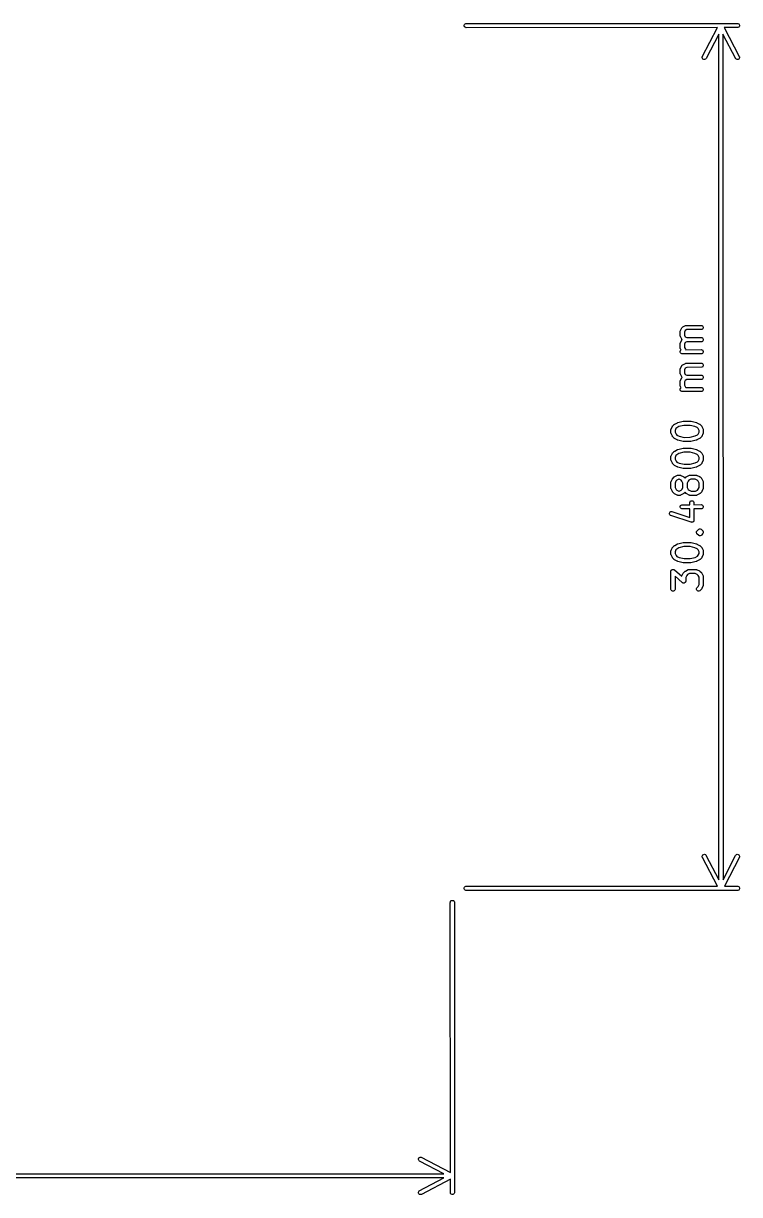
# Model space of a CAD drawing. Extents: x 0.4 to 2.4, y -0.03 to 1.6.
# Drawn here: x 1.403 to 2.4, y -0.026 to 1.603 of the extents above; entities that cross this region are included whole.
import ezdxf

# ---------------------------------------------------------------- set-up
doc = ezdxf.new("R2010")
doc.units = 0
doc.header["$MEASUREMENT"] = 0
doc.layers.add('BLACK', color=7, linetype='CONTINUOUS')

msp = doc.modelspace()

# ---------------------------------------------------------------- linework, layer by layer
at = {"layer": 'BLACK', "linetype": 'CONTINUOUS'}
for p, q in [((2.0164, 1.6005), (2.0168, 1.6016)), ((2.0164, 1.5994), (2.0164, 1.6005)), ((2.0168, 1.5983), (2.0164, 1.5994)), ((2.0168, 1.6016), (2.0177, 1.6024)), ((2.0177, 1.5975), (2.0168, 1.5983)), ((2.0177, 1.6024), (2.0187, 1.6029)), ((2.0187, 1.5971), (2.0177, 1.5975)), ((2.0187, 1.6029), (2.3966, 1.6029)), ((2.0193, 1.597), (2.0187, 1.5971)), ((2.3687, 1.5971), (2.0193, 1.597)), ((2.3476, 1.5564), (2.3687, 1.5971)), ((2.3972, 1.5971), (2.3783, 1.5971)), ((2.3783, 1.5971), (2.3992, 1.557)), ((2.3966, 1.6029), (2.3972, 1.6029)), ((2.3972, 1.6029), (2.3983, 1.6024)), ((2.3983, 1.5975), (2.3972, 1.5971)), ((2.3983, 1.6024), (2.3991, 1.6016)), ((2.3991, 1.5983), (2.3983, 1.5975)), ((2.3991, 1.6016), (2.3995, 1.6005)), ((2.3995, 1.5994), (2.3991, 1.5983)), ((2.3995, 1.6005), (2.3995, 1.5994)), ((2.3706, 1.588), (2.3531, 1.5543)), ((2.3706, 0.4119), (2.3706, 1.588)), ((2.3943, 1.5538), (2.3764, 1.588)), ((2.3764, 1.588), (2.3765, 0.4119)), ((2.3475, 1.5553), (2.3476, 1.5564)), ((2.3479, 1.5542), (2.3475, 1.5553)), ((2.3486, 1.5533), (2.3479, 1.5542)), ((2.3496, 1.5528), (2.3486, 1.5533)), ((2.3508, 1.5527), (2.3496, 1.5528)), ((2.3519, 1.553), (2.3508, 1.5527)), ((2.3528, 1.5538), (2.3519, 1.553)), ((2.3531, 1.5543), (2.3528, 1.5538)), ((2.3952, 1.553), (2.3943, 1.5538)), ((2.3963, 1.5527), (2.3952, 1.553)), ((2.3975, 1.5528), (2.3963, 1.5527)), ((2.3985, 1.5533), (2.3975, 1.5528)), ((2.3992, 1.5542), (2.3985, 1.5533)), ((2.3992, 1.557), (2.3995, 1.5564)), ((2.3996, 1.5553), (2.3992, 1.5542)), ((2.3995, 1.5564), (2.3996, 1.5553)), ((2.317, 1.1749), (2.3171, 1.175)), ((2.317, 1.1743), (2.317, 1.1749)), ((2.317, 1.1691), (2.317, 1.1743)), ((2.3171, 1.1751), (2.3173, 1.1756)), ((2.3171, 1.175), (2.3171, 1.1751)), ((2.3173, 1.1756), (2.3175, 1.176)), ((2.3175, 1.176), (2.3192, 1.1794)), ((2.3175, 1.176), (2.3175, 1.176)), ((2.3192, 1.1795), (2.3193, 1.1796)), ((2.3192, 1.1794), (2.3192, 1.1795)), ((2.3192, 1.1795), (2.3192, 1.1795)), ((2.3193, 1.1796), (2.3195, 1.1799)), ((2.3195, 1.1799), (2.3197, 1.1801)), ((2.3197, 1.1801), (2.32, 1.1804)), ((2.32, 1.1804), (2.3202, 1.1805)), ((2.3202, 1.1805), (2.3203, 1.1806)), ((2.3203, 1.1806), (2.3206, 1.1807)), ((2.3206, 1.1807), (2.3242, 1.1826)), ((2.324, 1.1759), (2.3228, 1.1736)), ((2.3228, 1.1736), (2.3229, 1.1693)), ((2.3262, 1.177), (2.324, 1.1759)), ((2.3242, 1.1826), (2.3248, 1.1828)), ((2.3248, 1.1828), (2.3249, 1.1828)), ((2.3249, 1.1828), (2.325, 1.1828)), ((2.325, 1.1828), (2.3255, 1.1828)), ((2.3255, 1.1828), (2.3259, 1.1829)), ((2.3259, 1.1829), (2.326, 1.1828)), ((2.326, 1.1828), (2.3462, 1.1829)), ((2.3468, 1.1771), (2.3262, 1.177)), ((2.3462, 1.1829), (2.3468, 1.1828)), ((2.3468, 1.1828), (2.3478, 1.1824)), ((2.3478, 1.1775), (2.3468, 1.1771)), ((2.3478, 1.1824), (2.3486, 1.1816)), ((2.3486, 1.1783), (2.3478, 1.1775)), ((2.3486, 1.1816), (2.3491, 1.1805)), ((2.3491, 1.1794), (2.3486, 1.1783)), ((2.3491, 1.1805), (2.3491, 1.1794)), ((2.317, 1.1687), (2.317, 1.1691)), ((2.317, 1.1691), (2.317, 1.1691)), ((2.317, 1.1681), (2.317, 1.1687)), ((2.3171, 1.168), (2.317, 1.1681)), ((2.317, 1.158), (2.3171, 1.1581)), ((2.317, 1.1575), (2.317, 1.158)), ((2.317, 1.1523), (2.317, 1.1575)), ((2.3171, 1.1679), (2.3171, 1.168)), ((2.3173, 1.1674), (2.3171, 1.1679)), ((2.3171, 1.1582), (2.3173, 1.1587)), ((2.3171, 1.1581), (2.3171, 1.1582)), ((2.3191, 1.1638), (2.3173, 1.1674)), ((2.3173, 1.1587), (2.3175, 1.1591)), ((2.3175, 1.1591), (2.3192, 1.1625)), ((2.3175, 1.1591), (2.3175, 1.1591)), ((2.3192, 1.1635), (2.3191, 1.1638)), ((2.3194, 1.1633), (2.3192, 1.1635)), ((2.3192, 1.1626), (2.3192, 1.1627)), ((2.3192, 1.1627), (2.3193, 1.1627)), ((2.3192, 1.1625), (2.3192, 1.1626)), ((2.3193, 1.1627), (2.3195, 1.163)), ((2.3195, 1.1631), (2.3194, 1.1633)), ((2.3195, 1.163), (2.3195, 1.1631)), ((2.3195, 1.1631), (2.3195, 1.1631)), ((2.324, 1.159), (2.3228, 1.1567)), ((2.3228, 1.1567), (2.3229, 1.1524)), ((2.3229, 1.1693), (2.324, 1.1671)), ((2.324, 1.1671), (2.3263, 1.166)), ((2.3262, 1.1601), (2.324, 1.159)), ((2.3468, 1.1602), (2.3262, 1.1601)), ((2.3263, 1.166), (2.3462, 1.166)), ((2.3462, 1.166), (2.3468, 1.166)), ((2.3468, 1.166), (2.3478, 1.1655)), ((2.3478, 1.1606), (2.3468, 1.1602)), ((2.3478, 1.1655), (2.3486, 1.1647)), ((2.3486, 1.1614), (2.3478, 1.1606)), ((2.3486, 1.1647), (2.3491, 1.1637)), ((2.3491, 1.1625), (2.3486, 1.1614)), ((2.3491, 1.1637), (2.3491, 1.1625)), ((2.317, 1.1522), (2.317, 1.1523)), ((2.317, 1.1518), (2.317, 1.1522)), ((2.317, 1.1513), (2.317, 1.1518)), ((2.3171, 1.1512), (2.317, 1.1513)), ((2.317, 1.1468), (2.3175, 1.1478)), ((2.317, 1.1456), (2.317, 1.1468)), ((2.3175, 1.1446), (2.317, 1.1456)), ((2.3171, 1.151), (2.3171, 1.1512)), ((2.3173, 1.1505), (2.3171, 1.151)), ((2.3183, 1.1486), (2.3173, 1.1505)), ((2.3175, 1.1478), (2.3183, 1.1486)), ((2.3183, 1.1437), (2.3175, 1.1446)), ((2.3194, 1.1433), (2.3183, 1.1437)), ((2.3199, 1.1433), (2.3194, 1.1433)), ((2.3468, 1.1433), (2.3199, 1.1433)), ((2.3229, 1.1524), (2.3243, 1.1497)), ((2.3243, 1.1497), (2.3249, 1.1491)), ((2.3249, 1.1491), (2.3462, 1.1492)), ((2.3462, 1.1492), (2.3468, 1.1491)), ((2.3468, 1.1491), (2.3478, 1.1487)), ((2.3478, 1.1437), (2.3468, 1.1433)), ((2.3478, 1.1487), (2.3486, 1.1478)), ((2.3486, 1.1446), (2.3478, 1.1437)), ((2.3486, 1.1478), (2.3491, 1.1468)), ((2.3491, 1.1456), (2.3486, 1.1446)), ((2.3491, 1.1468), (2.3491, 1.1456)), ((2.3175, 1.1235), (2.3192, 1.1269)), ((2.3192, 1.127), (2.3193, 1.1271)), ((2.3192, 1.1269), (2.3192, 1.127)), ((2.3192, 1.127), (2.3192, 1.127)), ((2.3193, 1.1271), (2.3195, 1.1274)), ((2.3195, 1.1274), (2.3197, 1.1276)), ((2.3197, 1.1276), (2.32, 1.1279)), ((2.32, 1.1279), (2.3202, 1.128)), ((2.3202, 1.128), (2.3203, 1.1281)), ((2.3203, 1.1281), (2.3206, 1.1282)), ((2.3206, 1.1282), (2.3242, 1.1301)), ((2.3262, 1.1245), (2.324, 1.1234)), ((2.3242, 1.1301), (2.3248, 1.1303)), ((2.3248, 1.1303), (2.3249, 1.1303)), ((2.3249, 1.1303), (2.325, 1.1304)), ((2.325, 1.1304), (2.3255, 1.1304)), ((2.3255, 1.1304), (2.3259, 1.1304)), ((2.3259, 1.1304), (2.326, 1.1304)), ((2.326, 1.1304), (2.3462, 1.1304)), ((2.3468, 1.1246), (2.3262, 1.1245)), ((2.3462, 1.1304), (2.3468, 1.1304)), ((2.3468, 1.1304), (2.3478, 1.1299)), ((2.3478, 1.125), (2.3468, 1.1246)), ((2.3478, 1.1299), (2.3486, 1.1291)), ((2.3486, 1.1258), (2.3478, 1.125)), ((2.3486, 1.1291), (2.3491, 1.128)), ((2.3491, 1.1269), (2.3486, 1.1258)), ((2.3491, 1.128), (2.3491, 1.1269)), ((2.317, 1.1224), (2.3171, 1.1225)), ((2.317, 1.1218), (2.317, 1.1224)), ((2.317, 1.1167), (2.317, 1.1218)), ((2.317, 1.1166), (2.317, 1.1167)), ((2.317, 1.1162), (2.317, 1.1166)), ((2.317, 1.1156), (2.317, 1.1162)), ((2.3171, 1.1155), (2.317, 1.1156)), ((2.3171, 1.1226), (2.3173, 1.1231)), ((2.3171, 1.1225), (2.3171, 1.1226)), ((2.3171, 1.1154), (2.3171, 1.1155)), ((2.3173, 1.1149), (2.3171, 1.1154)), ((2.3173, 1.1231), (2.3175, 1.1235)), ((2.3191, 1.1113), (2.3173, 1.1149)), ((2.3175, 1.1235), (2.3175, 1.1235)), ((2.3175, 1.1066), (2.3192, 1.11)), ((2.3192, 1.111), (2.3191, 1.1113)), ((2.3194, 1.1108), (2.3192, 1.111)), ((2.3192, 1.1101), (2.3192, 1.1102)), ((2.3192, 1.1102), (2.3193, 1.1102)), ((2.3192, 1.11), (2.3192, 1.1101)), ((2.3193, 1.1102), (2.3195, 1.1105)), ((2.3195, 1.1106), (2.3194, 1.1108)), ((2.3195, 1.1105), (2.3195, 1.1106)), ((2.3195, 1.1106), (2.3195, 1.1106)), ((2.324, 1.1234), (2.3228, 1.1211)), ((2.3228, 1.1211), (2.3229, 1.1168)), ((2.3229, 1.1168), (2.324, 1.1146)), ((2.324, 1.1146), (2.3263, 1.1135)), ((2.3468, 1.1077), (2.3262, 1.1076)), ((2.3263, 1.1135), (2.3462, 1.1135)), ((2.3462, 1.1135), (2.3468, 1.1135)), ((2.3468, 1.1135), (2.3478, 1.113)), ((2.3478, 1.1081), (2.3468, 1.1077)), ((2.3478, 1.113), (2.3486, 1.1122)), ((2.3486, 1.1089), (2.3478, 1.1081)), ((2.3486, 1.1122), (2.3491, 1.1112)), ((2.3491, 1.11), (2.3486, 1.1089)), ((2.3491, 1.1112), (2.3491, 1.11)), ((2.317, 1.1055), (2.3171, 1.1056)), ((2.317, 1.105), (2.317, 1.1055)), ((2.317, 1.0998), (2.317, 1.105)), ((2.317, 1.0997), (2.317, 1.0998)), ((2.317, 1.0993), (2.317, 1.0997)), ((2.317, 1.0988), (2.317, 1.0993)), ((2.3171, 1.0987), (2.317, 1.0988)), ((2.317, 1.0943), (2.3175, 1.0954)), ((2.317, 1.0931), (2.317, 1.0943)), ((2.3175, 1.0921), (2.317, 1.0931)), ((2.3171, 1.1057), (2.3173, 1.1063)), ((2.3171, 1.1056), (2.3171, 1.1057)), ((2.3171, 1.0986), (2.3171, 1.0987)), ((2.3173, 1.098), (2.3171, 1.0986)), ((2.3173, 1.1063), (2.3175, 1.1066)), ((2.3183, 1.0961), (2.3173, 1.098)), ((2.3175, 1.1066), (2.3175, 1.1066)), ((2.3175, 1.0954), (2.3183, 1.0961)), ((2.3183, 1.0913), (2.3175, 1.0921)), ((2.324, 1.1065), (2.3228, 1.1042)), ((2.3228, 1.1042), (2.3229, 1.1)), ((2.3229, 1.1), (2.3243, 1.0972)), ((2.3262, 1.1076), (2.324, 1.1065)), ((2.3243, 1.0972), (2.3249, 1.0966)), ((2.3249, 1.0966), (2.3462, 1.0967)), ((2.3462, 1.0967), (2.3468, 1.0966)), ((2.3468, 1.0966), (2.3478, 1.0962)), ((2.3478, 1.0962), (2.3486, 1.0954)), ((2.3486, 1.0921), (2.3478, 1.0913)), ((2.3486, 1.0954), (2.3491, 1.0943)), ((2.3491, 1.0931), (2.3486, 1.0921)), ((2.3491, 1.0943), (2.3491, 1.0931)), ((2.3194, 1.0908), (2.3183, 1.0913)), ((2.3199, 1.0908), (2.3194, 1.0908)), ((2.3468, 1.0908), (2.3199, 1.0908)), ((2.3478, 1.0913), (2.3468, 1.0908)), ((2.3044, 1.0392), (2.306, 1.0425)), ((2.306, 1.0425), (2.3062, 1.0428)), ((2.3062, 1.0428), (2.3062, 1.0429)), ((2.3062, 1.0429), (2.3063, 1.0429)), ((2.3063, 1.043), (2.3066, 1.0432)), ((2.3063, 1.0429), (2.3063, 1.043)), ((2.3066, 1.0432), (2.3085, 1.0452)), ((2.3085, 1.0452), (2.3087, 1.0454)), ((2.3087, 1.0454), (2.3088, 1.0455)), ((2.3087, 1.0454), (2.3087, 1.0454)), ((2.3088, 1.0455), (2.3089, 1.0455)), ((2.3089, 1.0455), (2.3093, 1.0457)), ((2.3093, 1.0457), (2.313, 1.0476)), ((2.313, 1.0476), (2.313, 1.0476)), ((2.313, 1.0476), (2.313, 1.0476)), ((2.313, 1.0476), (2.3131, 1.0476)), ((2.3131, 1.0476), (2.3135, 1.0478)), ((2.3135, 1.0478), (2.3138, 1.0478)), ((2.3138, 1.0478), (2.3211, 1.0497)), ((2.322, 1.0439), (2.3151, 1.0421)), ((2.3211, 1.0497), (2.3212, 1.0497)), ((2.3212, 1.0497), (2.3212, 1.0497)), ((2.3212, 1.0497), (2.3213, 1.0497)), ((2.3213, 1.0497), (2.3217, 1.0498)), ((2.3217, 1.0498), (2.322, 1.0497)), ((2.322, 1.0497), (2.3312, 1.0498)), ((2.3306, 1.0439), (2.322, 1.0439)), ((2.3374, 1.0423), (2.3306, 1.0439)), ((2.3312, 1.0498), (2.3313, 1.0498)), ((2.3313, 1.0498), (2.3313, 1.0498)), ((2.3313, 1.0498), (2.3314, 1.0498)), ((2.3314, 1.0498), (2.3318, 1.0497)), ((2.3318, 1.0497), (2.3321, 1.0496)), ((2.3321, 1.0496), (2.3394, 1.0478)), ((2.3394, 1.0478), (2.3394, 1.0478)), ((2.3394, 1.0478), (2.3395, 1.0478)), ((2.3395, 1.0478), (2.3395, 1.0478)), ((2.3395, 1.0478), (2.3399, 1.0476)), ((2.3399, 1.0476), (2.3402, 1.0475)), ((2.3402, 1.0475), (2.3437, 1.0457)), ((2.3437, 1.0457), (2.344, 1.0456)), ((2.344, 1.0456), (2.3441, 1.0455)), ((2.3441, 1.0455), (2.3441, 1.0455)), ((2.3441, 1.0455), (2.3442, 1.0454)), ((2.3442, 1.0454), (2.3445, 1.0452)), ((2.3445, 1.0452), (2.3464, 1.0433)), ((2.3464, 1.0433), (2.3466, 1.0431)), ((2.3466, 1.0431), (2.3466, 1.043)), ((2.3466, 1.043), (2.3467, 1.043)), ((2.3467, 1.043), (2.3468, 1.0429)), ((2.3468, 1.0429), (2.3469, 1.0425)), ((2.3039, 1.0381), (2.304, 1.0382)), ((2.3039, 1.038), (2.3039, 1.0381)), ((2.3039, 1.0375), (2.3039, 1.038)), ((2.3039, 1.0341), (2.3039, 1.0375)), ((2.3039, 1.0337), (2.3039, 1.0341)), ((2.3039, 1.0341), (2.3039, 1.0341)), ((2.3039, 1.0331), (2.3039, 1.0337)), ((2.3039, 1.033), (2.3039, 1.0331)), ((2.304, 1.0329), (2.3039, 1.033)), ((2.304, 1.0382), (2.3042, 1.0388)), ((2.3042, 1.0324), (2.304, 1.0329)), ((2.3042, 1.0388), (2.3043, 1.0391)), ((2.3061, 1.0287), (2.3042, 1.0324)), ((2.3043, 1.0391), (2.3044, 1.0392)), ((2.3062, 1.0283), (2.3061, 1.0287)), ((2.3063, 1.0282), (2.3062, 1.0283)), ((2.3064, 1.0281), (2.3063, 1.0282)), ((2.3063, 1.0282), (2.3063, 1.0282)), ((2.3066, 1.0279), (2.3064, 1.0281)), ((2.3085, 1.026), (2.3066, 1.0279)), ((2.311, 1.0394), (2.3097, 1.0367)), ((2.3097, 1.0367), (2.3097, 1.0343)), ((2.3097, 1.0343), (2.3111, 1.0316)), ((2.3122, 1.0406), (2.311, 1.0394)), ((2.3111, 1.0316), (2.3124, 1.0304)), ((2.3151, 1.0421), (2.3122, 1.0406)), ((2.3124, 1.0304), (2.3155, 1.0289)), ((2.3155, 1.0289), (2.3224, 1.0272)), ((2.3224, 1.0272), (2.331, 1.0273)), ((2.331, 1.0273), (2.3378, 1.0291)), ((2.3406, 1.0408), (2.3374, 1.0423)), ((2.3378, 1.0291), (2.3408, 1.0306)), ((2.3418, 1.0396), (2.3406, 1.0408)), ((2.3408, 1.0306), (2.342, 1.0318)), ((2.3432, 1.0368), (2.3418, 1.0396)), ((2.342, 1.0318), (2.3433, 1.0345)), ((2.3433, 1.0345), (2.3432, 1.0368)), ((2.3464, 1.0279), (2.3445, 1.026)), ((2.3466, 1.0282), (2.3464, 1.0279)), ((2.3467, 1.0283), (2.3466, 1.0282)), ((2.3468, 1.0283), (2.3467, 1.0283)), ((2.3469, 1.0286), (2.3468, 1.0284)), ((2.3468, 1.0284), (2.3468, 1.0283)), ((2.3469, 1.0425), (2.3488, 1.0388)), ((2.3486, 1.032), (2.3469, 1.0286)), ((2.3488, 1.0324), (2.3486, 1.0321)), ((2.3486, 1.0321), (2.3486, 1.032)), ((2.3488, 1.0388), (2.349, 1.0382)), ((2.349, 1.0329), (2.3488, 1.0324)), ((2.349, 1.0382), (2.349, 1.0381)), ((2.349, 1.0381), (2.3491, 1.038)), ((2.3491, 1.0331), (2.349, 1.033)), ((2.349, 1.033), (2.349, 1.0329)), ((2.3491, 1.038), (2.3491, 1.0375)), ((2.3491, 1.0375), (2.3491, 1.0371)), ((2.3491, 1.0371), (2.3491, 1.037)), ((2.3491, 1.037), (2.3491, 1.0337)), ((2.3491, 1.0337), (2.3491, 1.0331)), ((2.3087, 1.0258), (2.3085, 1.026)), ((2.3089, 1.0257), (2.3087, 1.0258)), ((2.3089, 1.0256), (2.3089, 1.0257)), ((2.309, 1.0256), (2.3089, 1.0256)), ((2.3092, 1.0255), (2.309, 1.0256)), ((2.3128, 1.0237), (2.3092, 1.0255)), ((2.3093, 1.0082), (2.313, 1.0101)), ((2.313, 1.0235), (2.3128, 1.0237)), ((2.3135, 1.0234), (2.313, 1.0235)), ((2.313, 1.0101), (2.3131, 1.0102)), ((2.313, 1.0101), (2.313, 1.0101)), ((2.313, 1.0101), (2.313, 1.0101)), ((2.3131, 1.0102), (2.3135, 1.0103)), ((2.3136, 1.0234), (2.3135, 1.0234)), ((2.3135, 1.0234), (2.3135, 1.0234)), ((2.3135, 1.0234), (2.3135, 1.0234)), ((2.3135, 1.0103), (2.3138, 1.0103)), ((2.3209, 1.0216), (2.3136, 1.0234)), ((2.3138, 1.0103), (2.3211, 1.0122)), ((2.3212, 1.0214), (2.3209, 1.0216)), ((2.3211, 1.0122), (2.3212, 1.0122)), ((2.3216, 1.0214), (2.3212, 1.0214)), ((2.3212, 1.0122), (2.3212, 1.0122)), ((2.3212, 1.0122), (2.3213, 1.0122)), ((2.3213, 1.0122), (2.3217, 1.0123)), ((2.3217, 1.0214), (2.3216, 1.0214)), ((2.3218, 1.0214), (2.3217, 1.0214)), ((2.3217, 1.0214), (2.3217, 1.0214)), ((2.3217, 1.0123), (2.322, 1.0122)), ((2.331, 1.0214), (2.3218, 1.0214)), ((2.322, 1.0122), (2.3312, 1.0123)), ((2.3313, 1.0214), (2.331, 1.0214)), ((2.3312, 1.0123), (2.3313, 1.0123)), ((2.3317, 1.0214), (2.3313, 1.0214)), ((2.3313, 1.0123), (2.3313, 1.0123)), ((2.3313, 1.0123), (2.3314, 1.0123)), ((2.3314, 1.0123), (2.3318, 1.0122)), ((2.3318, 1.0214), (2.3317, 1.0214)), ((2.3319, 1.0215), (2.3318, 1.0215)), ((2.3318, 1.0215), (2.3318, 1.0214)), ((2.3318, 1.0122), (2.3321, 1.0121)), ((2.3392, 1.0234), (2.3319, 1.0215)), ((2.3321, 1.0121), (2.3394, 1.0103)), ((2.3395, 1.0234), (2.3392, 1.0234)), ((2.3394, 1.0103), (2.3394, 1.0103)), ((2.3394, 1.0103), (2.3395, 1.0103)), ((2.3399, 1.0235), (2.3395, 1.0234)), ((2.3395, 1.0103), (2.3395, 1.0103)), ((2.3395, 1.0103), (2.3399, 1.0101)), ((2.34, 1.0236), (2.3399, 1.0235)), ((2.3399, 1.0235), (2.3399, 1.0235)), ((2.3399, 1.0101), (2.3402, 1.01)), ((2.3437, 1.0255), (2.34, 1.0236)), ((2.34, 1.0236), (2.34, 1.0236)), ((2.3402, 1.01), (2.3437, 1.0082)), ((2.3441, 1.0256), (2.3437, 1.0255)), ((2.3442, 1.0257), (2.3441, 1.0256)), ((2.3443, 1.0258), (2.3442, 1.0258)), ((2.3442, 1.0258), (2.3442, 1.0257)), ((2.3445, 1.026), (2.3443, 1.0258)), ((2.3039, 1.0006), (2.304, 1.0008)), ((2.3039, 1.0005), (2.3039, 1.0006)), ((2.3039, 1), (2.3039, 1.0005)), ((2.3039, 0.9967), (2.3039, 1)), ((2.3039, 0.9966), (2.3039, 0.9967)), ((2.3039, 0.9962), (2.3039, 0.9966)), ((2.3039, 0.9956), (2.3039, 0.9962)), ((2.3039, 0.9955), (2.3039, 0.9956)), ((2.304, 0.9954), (2.3039, 0.9955)), ((2.304, 1.0008), (2.3042, 1.0013)), ((2.3042, 0.9949), (2.304, 0.9954)), ((2.3042, 1.0013), (2.3043, 1.0016)), ((2.3061, 0.9912), (2.3042, 0.9949)), ((2.3043, 1.0016), (2.3044, 1.0017)), ((2.3044, 1.0017), (2.306, 1.005)), ((2.306, 1.005), (2.3062, 1.0053)), ((2.3062, 1.0053), (2.3062, 1.0054)), ((2.3062, 1.0054), (2.3063, 1.0054)), ((2.3063, 1.0055), (2.3066, 1.0058)), ((2.3063, 1.0054), (2.3063, 1.0055)), ((2.3066, 1.0058), (2.3085, 1.0077)), ((2.3085, 1.0077), (2.3087, 1.0079)), ((2.3087, 1.0079), (2.3088, 1.008)), ((2.3087, 1.0079), (2.3087, 1.0079)), ((2.3088, 1.008), (2.3089, 1.0081)), ((2.3089, 1.0081), (2.3093, 1.0082)), ((2.311, 1.0019), (2.3097, 0.9992)), ((2.3097, 0.9992), (2.3097, 0.9968)), ((2.3097, 0.9968), (2.3111, 0.9941)), ((2.3122, 1.0031), (2.311, 1.0019)), ((2.3111, 0.9941), (2.3124, 0.9929)), ((2.3151, 1.0046), (2.3122, 1.0031)), ((2.322, 1.0064), (2.3151, 1.0046)), ((2.3306, 1.0064), (2.322, 1.0064)), ((2.3374, 1.0048), (2.3306, 1.0064)), ((2.3406, 1.0033), (2.3374, 1.0048)), ((2.3418, 1.0021), (2.3406, 1.0033)), ((2.3408, 0.9931), (2.342, 0.9943)), ((2.3432, 0.9994), (2.3418, 1.0021)), ((2.342, 0.9943), (2.3433, 0.997)), ((2.3433, 0.997), (2.3432, 0.9994)), ((2.3437, 1.0082), (2.344, 1.0081)), ((2.344, 1.0081), (2.3441, 1.0081)), ((2.3441, 1.0081), (2.3441, 1.008)), ((2.3441, 1.008), (2.3442, 1.0079)), ((2.3442, 1.0079), (2.3445, 1.0077)), ((2.3445, 1.0077), (2.3464, 1.0058)), ((2.3464, 1.0058), (2.3466, 1.0056)), ((2.3466, 1.0056), (2.3466, 1.0055)), ((2.3466, 1.0055), (2.3467, 1.0055)), ((2.3467, 1.0055), (2.3468, 1.0054)), ((2.3468, 1.0054), (2.3469, 1.005)), ((2.3469, 1.005), (2.3488, 1.0013)), ((2.3486, 0.9945), (2.3469, 0.9912)), ((2.3488, 0.9949), (2.3486, 0.9946)), ((2.3486, 0.9946), (2.3486, 0.9945)), ((2.3488, 1.0013), (2.349, 1.0008)), ((2.349, 0.9954), (2.3488, 0.9949)), ((2.349, 1.0008), (2.349, 1.0006)), ((2.349, 1.0006), (2.3491, 1.0005)), ((2.3491, 0.9956), (2.349, 0.9955)), ((2.349, 0.9955), (2.349, 0.9954)), ((2.3491, 1.0005), (2.3491, 1)), ((2.3491, 1), (2.3491, 0.9996)), ((2.3491, 0.9996), (2.3491, 0.9995)), ((2.3491, 0.9995), (2.3491, 0.9962)), ((2.3491, 0.9962), (2.3491, 0.9956)), ((2.3062, 0.9908), (2.3061, 0.9912)), ((2.3063, 0.9907), (2.3062, 0.9908)), ((2.3064, 0.9906), (2.3063, 0.9907)), ((2.3063, 0.9907), (2.3063, 0.9907)), ((2.3066, 0.9904), (2.3064, 0.9906)), ((2.3085, 0.9885), (2.3066, 0.9904)), ((2.3087, 0.9883), (2.3085, 0.9885)), ((2.3089, 0.9882), (2.3087, 0.9883)), ((2.3089, 0.9881), (2.3089, 0.9882)), ((2.309, 0.9881), (2.3089, 0.9881)), ((2.3092, 0.988), (2.309, 0.9881)), ((2.3128, 0.9862), (2.3092, 0.988)), ((2.3124, 0.9929), (2.3155, 0.9914)), ((2.313, 0.9861), (2.3128, 0.9862)), ((2.3135, 0.9859), (2.313, 0.9861)), ((2.3136, 0.9859), (2.3135, 0.9859)), ((2.3135, 0.9859), (2.3135, 0.9859)), ((2.3135, 0.9859), (2.3135, 0.9859)), ((2.3209, 0.9841), (2.3136, 0.9859)), ((2.3155, 0.9914), (2.3224, 0.9898)), ((2.3212, 0.984), (2.3209, 0.9841)), ((2.3216, 0.9839), (2.3212, 0.984)), ((2.3217, 0.9839), (2.3216, 0.9839)), ((2.3218, 0.9839), (2.3217, 0.9839)), ((2.3217, 0.9839), (2.3217, 0.9839)), ((2.331, 0.9839), (2.3218, 0.9839)), ((2.3224, 0.9898), (2.331, 0.9898)), ((2.331, 0.9898), (2.3378, 0.9916)), ((2.3313, 0.9839), (2.331, 0.9839)), ((2.3317, 0.984), (2.3313, 0.9839)), ((2.3318, 0.984), (2.3317, 0.984)), ((2.3319, 0.984), (2.3318, 0.984)), ((2.3318, 0.984), (2.3318, 0.984)), ((2.3392, 0.9859), (2.3319, 0.984)), ((2.3378, 0.9916), (2.3408, 0.9931)), ((2.3395, 0.9859), (2.3392, 0.9859)), ((2.3399, 0.986), (2.3395, 0.9859)), ((2.34, 0.9861), (2.3399, 0.9861)), ((2.3399, 0.9861), (2.3399, 0.986)), ((2.3437, 0.988), (2.34, 0.9861)), ((2.34, 0.9861), (2.34, 0.9861)), ((2.3441, 0.9881), (2.3437, 0.988)), ((2.3442, 0.9882), (2.3441, 0.9881)), ((2.3443, 0.9883), (2.3442, 0.9883)), ((2.3442, 0.9883), (2.3442, 0.9882)), ((2.3445, 0.9885), (2.3443, 0.9883)), ((2.3464, 0.9904), (2.3445, 0.9885)), ((2.3466, 0.9907), (2.3464, 0.9904)), ((2.3467, 0.9908), (2.3466, 0.9907)), ((2.3468, 0.9908), (2.3467, 0.9908)), ((2.3469, 0.9912), (2.3468, 0.9909)), ((2.3468, 0.9909), (2.3468, 0.9908)), ((2.3039, 0.965), (2.304, 0.9651)), ((2.3039, 0.9649), (2.3039, 0.965)), ((2.3039, 0.9644), (2.3039, 0.9649)), ((2.3039, 0.9573), (2.3039, 0.9644)), ((2.304, 0.9651), (2.3042, 0.9656)), ((2.3042, 0.9656), (2.3043, 0.966)), ((2.3043, 0.966), (2.3044, 0.966)), ((2.3044, 0.966), (2.306, 0.9694)), ((2.306, 0.9694), (2.3062, 0.9697)), ((2.3062, 0.9697), (2.3063, 0.9698)), ((2.3062, 0.9697), (2.3062, 0.9697)), ((2.3063, 0.9699), (2.3066, 0.9701)), ((2.3063, 0.9698), (2.3063, 0.9699)), ((2.3066, 0.9701), (2.3085, 0.9721)), ((2.3085, 0.9721), (2.3087, 0.9723)), ((2.3087, 0.9723), (2.3087, 0.9723)), ((2.3087, 0.9723), (2.3088, 0.9723)), ((2.3088, 0.9723), (2.3089, 0.9724)), ((2.3089, 0.9724), (2.3093, 0.9726)), ((2.3093, 0.9726), (2.313, 0.9745)), ((2.311, 0.9663), (2.3097, 0.9636)), ((2.3097, 0.9636), (2.3098, 0.9575)), ((2.3122, 0.9675), (2.311, 0.9663)), ((2.3149, 0.9689), (2.3122, 0.9675)), ((2.313, 0.9745), (2.3135, 0.9747)), ((2.3135, 0.9747), (2.3136, 0.9747)), ((2.3136, 0.9747), (2.3137, 0.9747)), ((2.3137, 0.9747), (2.3144, 0.9748)), ((2.3144, 0.9748), (2.3147, 0.9748)), ((2.3147, 0.9748), (2.3147, 0.9748)), ((2.3147, 0.9748), (2.3162, 0.9748)), ((2.3154, 0.9689), (2.3149, 0.9689)), ((2.3181, 0.9676), (2.3154, 0.9689)), ((2.3162, 0.9748), (2.3168, 0.9747)), ((2.3168, 0.9747), (2.3169, 0.9747)), ((2.3169, 0.9747), (2.317, 0.9747)), ((2.317, 0.9747), (2.3175, 0.9745)), ((2.3175, 0.9745), (2.3178, 0.9743)), ((2.3178, 0.9743), (2.3179, 0.9743)), ((2.3179, 0.9743), (2.3212, 0.9726)), ((2.3193, 0.9664), (2.3181, 0.9676)), ((2.3207, 0.9637), (2.3193, 0.9664)), ((2.3208, 0.9576), (2.3207, 0.9637)), ((2.3212, 0.9726), (2.3215, 0.9725)), ((2.3215, 0.9725), (2.3216, 0.9724)), ((2.3216, 0.9724), (2.3216, 0.9724)), ((2.3216, 0.9724), (2.3217, 0.9723)), ((2.3217, 0.9723), (2.322, 0.9721)), ((2.322, 0.9721), (2.3237, 0.9704)), ((2.3237, 0.9704), (2.3253, 0.9721)), ((2.3253, 0.9721), (2.3256, 0.9723)), ((2.3256, 0.9723), (2.3256, 0.9723)), ((2.3256, 0.9723), (2.3257, 0.9723)), ((2.3257, 0.9723), (2.3258, 0.9724)), ((2.3258, 0.9724), (2.3261, 0.9726)), ((2.3261, 0.9726), (2.3299, 0.9745)), ((2.3279, 0.9663), (2.3266, 0.9636)), ((2.3266, 0.9636), (2.3266, 0.9575)), ((2.3291, 0.9675), (2.3279, 0.9663)), ((2.3318, 0.9689), (2.3291, 0.9675)), ((2.3299, 0.9745), (2.3304, 0.9747)), ((2.3304, 0.9747), (2.3305, 0.9747)), ((2.3305, 0.9747), (2.3306, 0.9747)), ((2.3306, 0.9747), (2.3311, 0.9748)), ((2.3311, 0.9748), (2.3315, 0.9748)), ((2.3315, 0.9748), (2.3316, 0.9748)), ((2.3316, 0.9748), (2.3387, 0.9748)), ((2.3379, 0.9689), (2.3318, 0.9689)), ((2.3406, 0.9676), (2.3379, 0.9689)), ((2.3387, 0.9748), (2.3393, 0.9747)), ((2.3393, 0.9747), (2.3393, 0.9747)), ((2.3393, 0.9747), (2.3395, 0.9747)), ((2.3395, 0.9747), (2.34, 0.9745)), ((2.34, 0.9745), (2.3403, 0.9743)), ((2.3403, 0.9743), (2.3404, 0.9743)), ((2.3404, 0.9743), (2.3437, 0.9726)), ((2.3418, 0.9664), (2.3406, 0.9676)), ((2.3432, 0.9637), (2.3418, 0.9664)), ((2.3433, 0.9576), (2.3432, 0.9637)), ((2.3437, 0.9726), (2.344, 0.9725)), ((2.344, 0.9725), (2.3441, 0.9724)), ((2.3441, 0.9724), (2.3441, 0.9724)), ((2.3441, 0.9724), (2.3442, 0.9723)), ((2.3442, 0.9723), (2.3445, 0.9721)), ((2.3445, 0.9721), (2.3464, 0.9702)), ((2.3464, 0.9702), (2.3466, 0.97)), ((2.3466, 0.97), (2.3466, 0.9699)), ((2.3466, 0.9699), (2.3467, 0.9699)), ((2.3467, 0.9699), (2.3468, 0.9697)), ((2.3468, 0.9697), (2.3469, 0.9694)), ((2.3469, 0.9694), (2.3488, 0.9657)), ((2.3488, 0.9657), (2.349, 0.9651)), ((2.349, 0.9651), (2.349, 0.965)), ((2.349, 0.965), (2.3491, 0.9649)), ((2.3491, 0.9649), (2.3491, 0.9644)), ((2.3491, 0.9644), (2.3491, 0.964)), ((2.3491, 0.964), (2.3491, 0.9639)), ((2.3491, 0.9639), (2.3491, 0.9569)), ((2.3039, 0.9572), (2.3039, 0.9573)), ((2.3039, 0.9568), (2.3039, 0.9572)), ((2.3039, 0.9563), (2.3039, 0.9568)), ((2.3039, 0.9562), (2.3039, 0.9563)), ((2.304, 0.9561), (2.3039, 0.9562)), ((2.3042, 0.9555), (2.304, 0.9561)), ((2.3061, 0.9518), (2.3042, 0.9555)), ((2.3062, 0.9515), (2.3061, 0.9518)), ((2.3063, 0.9513), (2.3062, 0.9515)), ((2.3064, 0.9512), (2.3063, 0.9513)), ((2.3063, 0.9513), (2.3063, 0.9513)), ((2.3066, 0.951), (2.3064, 0.9512)), ((2.3085, 0.9492), (2.3066, 0.951)), ((2.3087, 0.9489), (2.3085, 0.9492)), ((2.3089, 0.9488), (2.3087, 0.9489)), ((2.309, 0.9487), (2.3089, 0.9488)), ((2.3089, 0.9488), (2.3089, 0.9488)), ((2.3092, 0.9486), (2.309, 0.9487)), ((2.3126, 0.9469), (2.3092, 0.9486)), ((2.3098, 0.9575), (2.3111, 0.9548)), ((2.3111, 0.9548), (2.3124, 0.9536)), ((2.3124, 0.9536), (2.315, 0.9523)), ((2.3127, 0.9469), (2.3126, 0.9469)), ((2.313, 0.9468), (2.3127, 0.9469)), ((2.3135, 0.9465), (2.313, 0.9468)), ((2.3136, 0.9465), (2.3135, 0.9465)), ((2.3137, 0.9465), (2.3136, 0.9465)), ((2.3143, 0.9464), (2.3137, 0.9465)), ((2.3158, 0.9464), (2.3143, 0.9464)), ((2.315, 0.9523), (2.3155, 0.9523)), ((2.3155, 0.9523), (2.3183, 0.9537)), ((2.3161, 0.9464), (2.3158, 0.9464)), ((2.3158, 0.9464), (2.3158, 0.9464)), ((2.3168, 0.9465), (2.3161, 0.9464)), ((2.3169, 0.9465), (2.3168, 0.9465)), ((2.317, 0.9465), (2.3169, 0.9465)), ((2.3175, 0.9467), (2.317, 0.9465)), ((2.3212, 0.9486), (2.3175, 0.9467)), ((2.3183, 0.9537), (2.3195, 0.9549)), ((2.3195, 0.9549), (2.3208, 0.9576)), ((2.3216, 0.9488), (2.3212, 0.9486)), ((2.3217, 0.9489), (2.3216, 0.9488)), ((2.3218, 0.949), (2.3217, 0.9489)), ((2.3217, 0.9489), (2.3217, 0.9489)), ((2.322, 0.9491), (2.3218, 0.949)), ((2.3237, 0.9508), (2.322, 0.9491)), ((2.3254, 0.9492), (2.3237, 0.9508)), ((2.3256, 0.9489), (2.3254, 0.9492)), ((2.3257, 0.9488), (2.3256, 0.9489)), ((2.3258, 0.9488), (2.3257, 0.9488)), ((2.3259, 0.9487), (2.3258, 0.9488)), ((2.3261, 0.9486), (2.3259, 0.9487)), ((2.3295, 0.9469), (2.3261, 0.9486)), ((2.3266, 0.9575), (2.328, 0.9548)), ((2.328, 0.9548), (2.3293, 0.9536)), ((2.3293, 0.9536), (2.332, 0.9523)), ((2.3299, 0.9468), (2.3295, 0.9469)), ((2.3295, 0.9469), (2.3295, 0.9469)), ((2.3304, 0.9465), (2.3299, 0.9468)), ((2.3305, 0.9465), (2.3304, 0.9465)), ((2.3306, 0.9465), (2.3305, 0.9465)), ((2.3312, 0.9464), (2.3306, 0.9465)), ((2.3382, 0.9465), (2.3312, 0.9464)), ((2.332, 0.9523), (2.3381, 0.9523)), ((2.3381, 0.9523), (2.3408, 0.9537)), ((2.3383, 0.9464), (2.3382, 0.9465)), ((2.3387, 0.9465), (2.3383, 0.9464)), ((2.3393, 0.9465), (2.3387, 0.9465)), ((2.3395, 0.9465), (2.3393, 0.9465)), ((2.3393, 0.9465), (2.3393, 0.9465)), ((2.34, 0.9467), (2.3395, 0.9465)), ((2.3437, 0.9486), (2.34, 0.9467)), ((2.3408, 0.9537), (2.342, 0.9549)), ((2.342, 0.9549), (2.3433, 0.9576)), ((2.3441, 0.9488), (2.3437, 0.9486)), ((2.3442, 0.9489), (2.3441, 0.9488)), ((2.3443, 0.949), (2.3442, 0.9489)), ((2.3442, 0.9489), (2.3442, 0.9489)), ((2.3445, 0.9491), (2.3443, 0.949)), ((2.3464, 0.9511), (2.3445, 0.9491)), ((2.3466, 0.9513), (2.3464, 0.9511)), ((2.3467, 0.9514), (2.3466, 0.9513)), ((2.3468, 0.9515), (2.3467, 0.9514)), ((2.3469, 0.9518), (2.3468, 0.9515)), ((2.3468, 0.9515), (2.3468, 0.9515)), ((2.3486, 0.9552), (2.3469, 0.9518)), ((2.3488, 0.9556), (2.3486, 0.9552)), ((2.3486, 0.9552), (2.3486, 0.9552)), ((2.349, 0.9561), (2.3488, 0.9556)), ((2.3491, 0.9563), (2.349, 0.9562)), ((2.349, 0.9562), (2.349, 0.9561)), ((2.3491, 0.9569), (2.3491, 0.9563)), ((2.317, 0.9312), (2.3175, 0.9322)), ((2.317, 0.93), (2.317, 0.9312)), ((2.3175, 0.929), (2.317, 0.93)), ((2.3175, 0.9322), (2.3183, 0.9331)), ((2.3183, 0.9282), (2.3175, 0.929)), ((2.3183, 0.9331), (2.3194, 0.9335)), ((2.3194, 0.9335), (2.3301, 0.9335)), ((2.3301, 0.9362), (2.3302, 0.9368)), ((2.3301, 0.9335), (2.3301, 0.9362)), ((2.3302, 0.9368), (2.3306, 0.9379)), ((2.3306, 0.9379), (2.3314, 0.9387)), ((2.3314, 0.9387), (2.3325, 0.9391)), ((2.3325, 0.9391), (2.3336, 0.9391)), ((2.3336, 0.9391), (2.3347, 0.9387)), ((2.3347, 0.9387), (2.3355, 0.9379)), ((2.3355, 0.9379), (2.3359, 0.9368)), ((2.3359, 0.9368), (2.336, 0.9335)), ((2.336, 0.9335), (2.3462, 0.9336)), ((2.3462, 0.9336), (2.3468, 0.9335)), ((2.3468, 0.9335), (2.3478, 0.9331)), ((2.3478, 0.9331), (2.3486, 0.9322)), ((2.3486, 0.929), (2.3478, 0.9282)), ((2.3486, 0.9322), (2.3491, 0.9312)), ((2.3491, 0.93), (2.3486, 0.929)), ((2.3491, 0.9312), (2.3491, 0.93)), ((2.302, 0.9216), (2.3024, 0.9227)), ((2.3021, 0.9205), (2.302, 0.9216)), ((2.3026, 0.9194), (2.3021, 0.9205)), ((2.3024, 0.9227), (2.3031, 0.9236)), ((2.3035, 0.9187), (2.3026, 0.9194)), ((2.3031, 0.9236), (2.3041, 0.9241)), ((2.304, 0.9184), (2.3035, 0.9187)), ((2.3321, 0.9091), (2.304, 0.9184)), ((2.3041, 0.9241), (2.3053, 0.9242)), ((2.3053, 0.9242), (2.3301, 0.9159)), ((2.3194, 0.9277), (2.3183, 0.9282)), ((2.3199, 0.9277), (2.3194, 0.9277)), ((2.3301, 0.9277), (2.3199, 0.9277)), ((2.3301, 0.9159), (2.3301, 0.9277)), ((2.3468, 0.9277), (2.336, 0.9277)), ((2.336, 0.9277), (2.336, 0.9119)), ((2.3478, 0.9282), (2.3468, 0.9277)), ((2.3325, 0.909), (2.3321, 0.9091)), ((2.3326, 0.909), (2.3325, 0.909)), ((2.3327, 0.9089), (2.3326, 0.909)), ((2.3332, 0.909), (2.3327, 0.9089)), ((2.3336, 0.909), (2.3332, 0.909)), ((2.3337, 0.909), (2.3336, 0.909)), ((2.3338, 0.909), (2.3337, 0.909)), ((2.3343, 0.9092), (2.3338, 0.909)), ((2.3347, 0.9094), (2.3343, 0.9092)), ((2.3348, 0.9095), (2.3347, 0.9094)), ((2.3349, 0.9095), (2.3348, 0.9095)), ((2.3352, 0.9099), (2.3349, 0.9095)), ((2.3355, 0.9102), (2.3352, 0.9099)), ((2.3356, 0.9104), (2.3355, 0.9103)), ((2.3355, 0.9103), (2.3355, 0.9102)), ((2.3358, 0.9108), (2.3356, 0.9104)), ((2.3359, 0.9113), (2.3358, 0.9108)), ((2.336, 0.9114), (2.3359, 0.9113)), ((2.336, 0.9119), (2.336, 0.9116)), ((2.336, 0.9116), (2.336, 0.9115)), ((2.336, 0.9115), (2.336, 0.9114)), ((2.3395, 0.8956), (2.3398, 0.8963)), ((2.3398, 0.8963), (2.34, 0.8966)), ((2.34, 0.8966), (2.3422, 0.8989)), ((2.34, 0.8966), (2.34, 0.8966)), ((2.3422, 0.8989), (2.3427, 0.8993)), ((2.3427, 0.8993), (2.3437, 0.8998)), ((2.3437, 0.8998), (2.3449, 0.8998)), ((2.3449, 0.8998), (2.3459, 0.8993)), ((2.3459, 0.8993), (2.3459, 0.8993)), ((2.3459, 0.8993), (2.3483, 0.8971)), ((2.3483, 0.8971), (2.3486, 0.8966)), ((2.3486, 0.8966), (2.3488, 0.8963)), ((2.3488, 0.8963), (2.3491, 0.8956)), ((2.3138, 0.8791), (2.3211, 0.881)), ((2.3211, 0.881), (2.3212, 0.881)), ((2.3212, 0.881), (2.3212, 0.881)), ((2.3212, 0.881), (2.3213, 0.881)), ((2.3213, 0.881), (2.3217, 0.8811)), ((2.3217, 0.8811), (2.322, 0.881)), ((2.322, 0.881), (2.3312, 0.8811)), ((2.3312, 0.8811), (2.3313, 0.8811)), ((2.3313, 0.8811), (2.3313, 0.8811)), ((2.3313, 0.8811), (2.3314, 0.881)), ((2.3314, 0.881), (2.3318, 0.881)), ((2.3318, 0.881), (2.3321, 0.8809)), ((2.3321, 0.8809), (2.3394, 0.8791)), ((2.3395, 0.8944), (2.3395, 0.8956)), ((2.34, 0.8933), (2.3395, 0.8944)), ((2.3403, 0.8929), (2.34, 0.8933)), ((2.34, 0.8933), (2.34, 0.8933)), ((2.3427, 0.8907), (2.3403, 0.8929)), ((2.3437, 0.8902), (2.3427, 0.8907)), ((2.3449, 0.8902), (2.3437, 0.8902)), ((2.3459, 0.8907), (2.3449, 0.8902)), ((2.3464, 0.891), (2.3459, 0.8907)), ((2.3486, 0.8933), (2.3464, 0.891)), ((2.3491, 0.8944), (2.3486, 0.8933)), ((2.3491, 0.8956), (2.3491, 0.8944)), ((2.3039, 0.8694), (2.304, 0.8695)), ((2.3039, 0.8693), (2.3039, 0.8694)), ((2.3039, 0.8687), (2.3039, 0.8693)), ((2.3039, 0.8654), (2.3039, 0.8687)), ((2.3039, 0.865), (2.3039, 0.8654)), ((2.3039, 0.8654), (2.3039, 0.8654)), ((2.3039, 0.8644), (2.3039, 0.865)), ((2.3039, 0.8643), (2.3039, 0.8644)), ((2.304, 0.8642), (2.3039, 0.8643)), ((2.304, 0.8695), (2.3042, 0.87)), ((2.3042, 0.8637), (2.304, 0.8642)), ((2.3042, 0.87), (2.3043, 0.8704)), ((2.3061, 0.8599), (2.3042, 0.8637)), ((2.3043, 0.8704), (2.3044, 0.8704)), ((2.3044, 0.8704), (2.306, 0.8738)), ((2.306, 0.8738), (2.3062, 0.8741)), ((2.3062, 0.8741), (2.3063, 0.8742)), ((2.3062, 0.8741), (2.3062, 0.8741)), ((2.3063, 0.8743), (2.3066, 0.8745)), ((2.3063, 0.8742), (2.3063, 0.8743)), ((2.3066, 0.8745), (2.3085, 0.8765)), ((2.3085, 0.8765), (2.3087, 0.8766)), ((2.3087, 0.8766), (2.3087, 0.8767)), ((2.3087, 0.8767), (2.3088, 0.8767)), ((2.3088, 0.8767), (2.3089, 0.8768)), ((2.3089, 0.8768), (2.3093, 0.877)), ((2.3093, 0.877), (2.313, 0.8789)), ((2.311, 0.8707), (2.3097, 0.868)), ((2.3097, 0.868), (2.3097, 0.8656)), ((2.3097, 0.8656), (2.3111, 0.8629)), ((2.3122, 0.8719), (2.311, 0.8707)), ((2.3151, 0.8734), (2.3122, 0.8719)), ((2.313, 0.8789), (2.313, 0.8789)), ((2.313, 0.8789), (2.313, 0.8789)), ((2.313, 0.8789), (2.3131, 0.8789)), ((2.3131, 0.8789), (2.3135, 0.8791)), ((2.3135, 0.8791), (2.3138, 0.8791)), ((2.322, 0.8752), (2.3151, 0.8734)), ((2.3306, 0.8752), (2.322, 0.8752)), ((2.3374, 0.8736), (2.3306, 0.8752)), ((2.3406, 0.872), (2.3374, 0.8736)), ((2.3394, 0.8791), (2.3394, 0.8791)), ((2.3394, 0.8791), (2.3395, 0.8791)), ((2.3395, 0.8791), (2.3395, 0.8791)), ((2.3395, 0.8791), (2.3399, 0.8789)), ((2.3399, 0.8789), (2.3402, 0.8787)), ((2.3402, 0.8787), (2.3437, 0.877)), ((2.3418, 0.8708), (2.3406, 0.872)), ((2.3432, 0.8681), (2.3418, 0.8708)), ((2.342, 0.8631), (2.3433, 0.8657)), ((2.3433, 0.8657), (2.3432, 0.8681)), ((2.3437, 0.877), (2.344, 0.8768)), ((2.344, 0.8768), (2.3441, 0.8768)), ((2.3441, 0.8768), (2.3441, 0.8768)), ((2.3441, 0.8768), (2.3442, 0.8767)), ((2.3442, 0.8767), (2.3445, 0.8764)), ((2.3445, 0.8764), (2.3464, 0.8746)), ((2.3464, 0.8746), (2.3466, 0.8744)), ((2.3466, 0.8744), (2.3466, 0.8743)), ((2.3466, 0.8743), (2.3467, 0.8742)), ((2.3467, 0.8742), (2.3468, 0.8741)), ((2.3468, 0.8741), (2.3469, 0.8738)), ((2.3469, 0.8738), (2.3488, 0.8701)), ((2.3488, 0.8637), (2.3486, 0.8633)), ((2.3486, 0.8633), (2.3486, 0.8633)), ((2.3488, 0.8701), (2.349, 0.8695)), ((2.349, 0.8642), (2.3488, 0.8637)), ((2.349, 0.8695), (2.349, 0.8694)), ((2.349, 0.8694), (2.3491, 0.8693)), ((2.3491, 0.8644), (2.349, 0.8643)), ((2.349, 0.8643), (2.349, 0.8642)), ((2.3491, 0.8693), (2.3491, 0.8687)), ((2.3491, 0.8687), (2.3491, 0.8684)), ((2.3491, 0.8684), (2.3491, 0.8683)), ((2.3491, 0.8683), (2.3491, 0.865)), ((2.3491, 0.865), (2.3491, 0.8644)), ((2.3062, 0.8596), (2.3061, 0.8599)), ((2.3063, 0.8595), (2.3062, 0.8596)), ((2.3063, 0.8594), (2.3063, 0.8595)), ((2.3064, 0.8594), (2.3063, 0.8594)), ((2.3066, 0.8592), (2.3064, 0.8594)), ((2.3085, 0.8573), (2.3066, 0.8592)), ((2.3087, 0.857), (2.3085, 0.8573)), ((2.3089, 0.857), (2.3087, 0.857)), ((2.3089, 0.8569), (2.3089, 0.857)), ((2.309, 0.8569), (2.3089, 0.8569)), ((2.3092, 0.8567), (2.309, 0.8569)), ((2.3128, 0.855), (2.3092, 0.8567)), ((2.3111, 0.8629), (2.3124, 0.8617)), ((2.3124, 0.8617), (2.3155, 0.8602)), ((2.313, 0.8548), (2.3128, 0.855)), ((2.3135, 0.8547), (2.313, 0.8548)), ((2.3135, 0.8546), (2.3135, 0.8547)), ((2.3136, 0.8546), (2.3135, 0.8546)), ((2.3135, 0.8546), (2.3135, 0.8546)), ((2.3209, 0.8528), (2.3136, 0.8546)), ((2.3155, 0.8602), (2.3224, 0.8585)), ((2.3212, 0.8527), (2.3209, 0.8528)), ((2.3216, 0.8527), (2.3212, 0.8527)), ((2.3217, 0.8527), (2.3216, 0.8527)), ((2.3218, 0.8527), (2.3217, 0.8527)), ((2.3217, 0.8527), (2.3217, 0.8527)), ((2.331, 0.8527), (2.3218, 0.8527)), ((2.3224, 0.8585), (2.331, 0.8586)), ((2.331, 0.8586), (2.3378, 0.8603)), ((2.3313, 0.8527), (2.331, 0.8527)), ((2.3317, 0.8527), (2.3313, 0.8527)), ((2.3318, 0.8527), (2.3317, 0.8527)), ((2.3319, 0.8528), (2.3318, 0.8527)), ((2.3318, 0.8527), (2.3318, 0.8527)), ((2.3392, 0.8546), (2.3319, 0.8528)), ((2.3378, 0.8603), (2.3408, 0.8618)), ((2.3395, 0.8546), (2.3392, 0.8546)), ((2.3399, 0.8548), (2.3395, 0.8546)), ((2.34, 0.8548), (2.3399, 0.8548)), ((2.3399, 0.8548), (2.3399, 0.8548)), ((2.3437, 0.8568), (2.34, 0.8548)), ((2.34, 0.8548), (2.34, 0.8548)), ((2.3408, 0.8618), (2.342, 0.8631)), ((2.3441, 0.8569), (2.3437, 0.8568)), ((2.3442, 0.857), (2.3441, 0.8569)), ((2.3443, 0.8571), (2.3442, 0.857)), ((2.3442, 0.857), (2.3442, 0.857)), ((2.3445, 0.8573), (2.3443, 0.8571)), ((2.3464, 0.8592), (2.3445, 0.8573)), ((2.3466, 0.8594), (2.3464, 0.8592)), ((2.3467, 0.8596), (2.3466, 0.8594)), ((2.3468, 0.8596), (2.3467, 0.8596)), ((2.3469, 0.8599), (2.3468, 0.8597)), ((2.3468, 0.8597), (2.3468, 0.8596)), ((2.3486, 0.8633), (2.3469, 0.8599)), ((2.3039, 0.8412), (2.3041, 0.8416)), ((2.3039, 0.8411), (2.3039, 0.8412)), ((2.3039, 0.841), (2.3039, 0.8411)), ((2.3039, 0.8409), (2.3039, 0.841)), ((2.3039, 0.8406), (2.3039, 0.8409)), ((2.3039, 0.8157), (2.3039, 0.8406)), ((2.3041, 0.8416), (2.3042, 0.8421)), ((2.3042, 0.8421), (2.3043, 0.8422)), ((2.3043, 0.8423), (2.3047, 0.8426)), ((2.3043, 0.8422), (2.3043, 0.8423)), ((2.3047, 0.8426), (2.305, 0.843)), ((2.305, 0.843), (2.3051, 0.843)), ((2.3051, 0.843), (2.3052, 0.8431)), ((2.3052, 0.8431), (2.3056, 0.8433)), ((2.3056, 0.8433), (2.306, 0.8435)), ((2.306, 0.8435), (2.3061, 0.8435)), ((2.3061, 0.8435), (2.3062, 0.8435)), ((2.3062, 0.8435), (2.3067, 0.8435)), ((2.3067, 0.8435), (2.3072, 0.8435)), ((2.3072, 0.8435), (2.3073, 0.8435)), ((2.3073, 0.8435), (2.3074, 0.8435)), ((2.3074, 0.8435), (2.3078, 0.8433)), ((2.3078, 0.8433), (2.3083, 0.8432)), ((2.3083, 0.8432), (2.3084, 0.8431)), ((2.3084, 0.8431), (2.3084, 0.8431)), ((2.3084, 0.8431), (2.3088, 0.8428)), ((2.3088, 0.8428), (2.319, 0.8339)), ((2.3198, 0.8254), (2.3097, 0.8342)), ((2.3097, 0.8342), (2.3098, 0.8162)), ((2.319, 0.8339), (2.3192, 0.8344)), ((2.319, 0.8339), (2.319, 0.8339)), ((2.3192, 0.8344), (2.3193, 0.8348)), ((2.3193, 0.8348), (2.3194, 0.8348)), ((2.3194, 0.8348), (2.321, 0.8382)), ((2.321, 0.8382), (2.3212, 0.8384)), ((2.3212, 0.8385), (2.3213, 0.8386)), ((2.3212, 0.8384), (2.3212, 0.8385)), ((2.3213, 0.8387), (2.3216, 0.8389)), ((2.3213, 0.8386), (2.3213, 0.8387)), ((2.3216, 0.8389), (2.3235, 0.8408)), ((2.3235, 0.8408), (2.3237, 0.841)), ((2.3237, 0.841), (2.3237, 0.8411)), ((2.3237, 0.8411), (2.3238, 0.8411)), ((2.3238, 0.8411), (2.3239, 0.8412)), ((2.3239, 0.8412), (2.3243, 0.8413)), ((2.3243, 0.8413), (2.328, 0.8433)), ((2.326, 0.835), (2.3247, 0.8323)), ((2.3247, 0.8323), (2.3248, 0.8275)), ((2.3272, 0.8363), (2.326, 0.835)), ((2.3299, 0.8377), (2.3272, 0.8363)), ((2.328, 0.8433), (2.3285, 0.8435)), ((2.3285, 0.8435), (2.3286, 0.8435)), ((2.3286, 0.8435), (2.3287, 0.8435)), ((2.3287, 0.8435), (2.3292, 0.8435)), ((2.3292, 0.8435), (2.3297, 0.8435)), ((2.3297, 0.8435), (2.3298, 0.8435)), ((2.3298, 0.8435), (2.3387, 0.8436)), ((2.3379, 0.8377), (2.3299, 0.8377)), ((2.3406, 0.8364), (2.3379, 0.8377)), ((2.3387, 0.8436), (2.3393, 0.8435)), ((2.3393, 0.8435), (2.3393, 0.8435)), ((2.3393, 0.8435), (2.3395, 0.8435)), ((2.3395, 0.8435), (2.34, 0.8432)), ((2.34, 0.8432), (2.3403, 0.8431)), ((2.3403, 0.8431), (2.3404, 0.843)), ((2.3404, 0.843), (2.3437, 0.8414)), ((2.3418, 0.8352), (2.3406, 0.8364)), ((2.3432, 0.8325), (2.3418, 0.8352)), ((2.3433, 0.8227), (2.3432, 0.8325)), ((2.3437, 0.8414), (2.344, 0.8412)), ((2.344, 0.8412), (2.3441, 0.8412)), ((2.3441, 0.8412), (2.3441, 0.8412)), ((2.3441, 0.8412), (2.3442, 0.8411)), ((2.3442, 0.8411), (2.3445, 0.8408)), ((2.3445, 0.8408), (2.3464, 0.839)), ((2.3464, 0.839), (2.3466, 0.8387)), ((2.3466, 0.8387), (2.3466, 0.8387)), ((2.3466, 0.8387), (2.3467, 0.8386)), ((2.3467, 0.8386), (2.3468, 0.8385)), ((2.3468, 0.8385), (2.3469, 0.8382)), ((2.3469, 0.8382), (2.3488, 0.8344)), ((2.3488, 0.8344), (2.349, 0.8339)), ((2.349, 0.8339), (2.349, 0.8338)), ((2.349, 0.8338), (2.3491, 0.8337)), ((2.3491, 0.8337), (2.3491, 0.8332)), ((2.3491, 0.8332), (2.3491, 0.8327)), ((2.3491, 0.8327), (2.3491, 0.8327)), ((2.3491, 0.8327), (2.3491, 0.8219)), ((2.3043, 0.8146), (2.3039, 0.8157)), ((2.3052, 0.8138), (2.3043, 0.8146)), ((2.3093, 0.8146), (2.3084, 0.8138)), ((2.3097, 0.8157), (2.3093, 0.8146)), ((2.3098, 0.8162), (2.3097, 0.8157)), ((2.3202, 0.825), (2.3198, 0.8254)), ((2.3203, 0.825), (2.3202, 0.825)), ((2.3203, 0.8249), (2.3203, 0.825)), ((2.3208, 0.8248), (2.3203, 0.8249)), ((2.3212, 0.8246), (2.3208, 0.8248)), ((2.3213, 0.8246), (2.3212, 0.8246)), ((2.3214, 0.8246), (2.3213, 0.8246)), ((2.3219, 0.8246), (2.3214, 0.8246)), ((2.3224, 0.8246), (2.3219, 0.8246)), ((2.3225, 0.8246), (2.3224, 0.8246)), ((2.3226, 0.8246), (2.3225, 0.8246)), ((2.323, 0.8249), (2.3226, 0.8246)), ((2.3234, 0.825), (2.323, 0.8249)), ((2.3235, 0.8251), (2.3234, 0.825)), ((2.3236, 0.8252), (2.3235, 0.8251)), ((2.3239, 0.8255), (2.3236, 0.8252)), ((2.3243, 0.8259), (2.3239, 0.8255)), ((2.3244, 0.826), (2.3243, 0.8259)), ((2.3243, 0.8259), (2.3243, 0.8259)), ((2.3245, 0.8265), (2.3244, 0.826)), ((2.3247, 0.8269), (2.3245, 0.8265)), ((2.3248, 0.8275), (2.3247, 0.8272)), ((2.3247, 0.8272), (2.3247, 0.8271)), ((2.3247, 0.8271), (2.3247, 0.8271)), ((2.3247, 0.8271), (2.3247, 0.8269)), ((2.3395, 0.8168), (2.34, 0.8179)), ((2.3395, 0.8157), (2.3395, 0.8168)), ((2.34, 0.8146), (2.3395, 0.8157)), ((2.34, 0.8179), (2.342, 0.8199)), ((2.3408, 0.8138), (2.34, 0.8146)), ((2.342, 0.8199), (2.3433, 0.8227)), ((2.3464, 0.8161), (2.3445, 0.8142)), ((2.3466, 0.8163), (2.3464, 0.8161)), ((2.3467, 0.8164), (2.3466, 0.8163)), ((2.3468, 0.8165), (2.3467, 0.8164)), ((2.3469, 0.8168), (2.3468, 0.8166)), ((2.3468, 0.8166), (2.3468, 0.8165)), ((2.3486, 0.8202), (2.3469, 0.8168)), ((2.3488, 0.8206), (2.3486, 0.8202)), ((2.3486, 0.8202), (2.3486, 0.8202)), ((2.349, 0.8211), (2.3488, 0.8206)), ((2.3491, 0.8213), (2.349, 0.8212)), ((2.349, 0.8212), (2.349, 0.8211)), ((2.3491, 0.8219), (2.3491, 0.8213)), ((2.3062, 0.8133), (2.3052, 0.8138)), ((2.3074, 0.8133), (2.3062, 0.8133)), ((2.3084, 0.8138), (2.3074, 0.8133)), ((2.3418, 0.8133), (2.3408, 0.8138)), ((2.343, 0.8133), (2.3418, 0.8133)), ((2.3441, 0.8138), (2.343, 0.8133)), ((2.3445, 0.8142), (2.3441, 0.8138)), ((2.3475, 0.4446), (2.3479, 0.4457)), ((2.3476, 0.4435), (2.3475, 0.4446)), ((2.3478, 0.443), (2.3476, 0.4435)), ((2.3687, 0.4029), (2.3478, 0.443)), ((2.3479, 0.4457), (2.3486, 0.4466)), ((2.3486, 0.4466), (2.3496, 0.4472)), ((2.3496, 0.4472), (2.3508, 0.4473)), ((2.3508, 0.4473), (2.3519, 0.4469)), ((2.3519, 0.4469), (2.3528, 0.4462)), ((2.3528, 0.4462), (2.3706, 0.4119)), ((2.3765, 0.4119), (2.394, 0.4457)), ((2.3995, 0.4435), (2.3784, 0.4029)), ((2.394, 0.4457), (2.3943, 0.4462)), ((2.3943, 0.4462), (2.3952, 0.4469)), ((2.3952, 0.4469), (2.3963, 0.4473)), ((2.3963, 0.4473), (2.3975, 0.4472)), ((2.3975, 0.4472), (2.3985, 0.4466)), ((2.3985, 0.4466), (2.3992, 0.4457)), ((2.3992, 0.4457), (2.3996, 0.4446)), ((2.3996, 0.4446), (2.3995, 0.4435)), ((2.0164, 0.4005), (2.0168, 0.4016)), ((2.0164, 0.3994), (2.0164, 0.4005)), ((2.0168, 0.3983), (2.0164, 0.3994)), ((2.0168, 0.4016), (2.0177, 0.4024)), ((2.0177, 0.3975), (2.0168, 0.3983)), ((2.0177, 0.4024), (2.0187, 0.4029)), ((2.0187, 0.3971), (2.0177, 0.3975)), ((2.0187, 0.4029), (2.3687, 0.4029)), ((2.0193, 0.397), (2.0187, 0.3971)), ((2.3731, 0.3971), (2.0193, 0.397)), ((2.3732, 0.397), (2.3731, 0.3971)), ((2.3735, 0.3971), (2.3732, 0.397)), ((2.3739, 0.397), (2.3735, 0.3971)), ((2.374, 0.3971), (2.3739, 0.397)), ((2.3972, 0.3971), (2.374, 0.3971)), ((2.3784, 0.4029), (2.3966, 0.4029)), ((2.3966, 0.4029), (2.3972, 0.4029)), ((2.3972, 0.4029), (2.3983, 0.4024)), ((2.3983, 0.3975), (2.3972, 0.3971)), ((2.3983, 0.4024), (2.3991, 0.4016)), ((2.3991, 0.3983), (2.3983, 0.3975)), ((2.3991, 0.4016), (2.3995, 0.4005)), ((2.3995, 0.3994), (2.3991, 0.3983)), ((2.3995, 0.4005), (2.3995, 0.3994)), ((1.997, 0.3803), (1.9971, 0.3809)), ((1.9971, 0.0048), (1.997, 0.3803)), ((1.9971, 0.3809), (1.9975, 0.382)), ((1.9975, 0.382), (1.9984, 0.3828)), ((1.9984, 0.3828), (1.9994, 0.3832)), ((1.9994, 0.3832), (2.0006, 0.3832)), ((2.0006, 0.3832), (2.0016, 0.3828)), ((2.0016, 0.3828), (2.0025, 0.382)), ((2.0025, 0.382), (2.0029, 0.3809)), ((2.0029, 0.3809), (2.003, -0.0231)), ((1.9527, 0.0228), (1.9528, 0.0239)), ((1.9531, 0.0217), (1.9527, 0.0228)), ((1.9528, 0.0239), (1.9533, 0.0249)), ((1.9538, 0.0208), (1.9531, 0.0217)), ((1.9533, 0.0249), (1.9542, 0.0257)), ((1.9543, 0.0205), (1.9538, 0.0208)), ((1.9542, 0.0257), (1.9553, 0.026)), ((1.988, 0.003), (1.9543, 0.0205)), ((1.9553, 0.026), (1.9565, 0.0259)), ((1.9565, 0.0259), (1.9971, 0.0048)), ((0.4119, 0.0029), (1.988, 0.003)), ((1.9881, -0.0029), (0.412, -0.003)), ((1.9538, -0.0208), (1.9881, -0.0029)), ((1.9971, -0.0048), (1.957, -0.0257)), ((1.9971, -0.0237), (1.9971, -0.0048)), ((1.9527, -0.0228), (1.9531, -0.0217)), ((1.9528, -0.0239), (1.9527, -0.0228)), ((1.9533, -0.0249), (1.9528, -0.0239)), ((1.9531, -0.0217), (1.9538, -0.0208)), ((1.9542, -0.0257), (1.9533, -0.0249)), ((1.9553, -0.026), (1.9542, -0.0257)), ((1.9565, -0.0259), (1.9553, -0.026)), ((1.957, -0.0257), (1.9565, -0.0259)), ((1.9975, -0.0247), (1.9971, -0.0237)), ((1.9984, -0.0255), (1.9975, -0.0247)), ((1.9994, -0.026), (1.9984, -0.0255)), ((2.0006, -0.026), (1.9994, -0.026)), ((2.0016, -0.0255), (2.0006, -0.026)), ((2.0025, -0.0247), (2.0016, -0.0255)), ((2.0029, -0.0237), (2.0025, -0.0247)), ((2.003, -0.0231), (2.0029, -0.0237))]:
    msp.add_line(p, q, dxfattribs=at)

doc.saveas('drawing.dxf')
